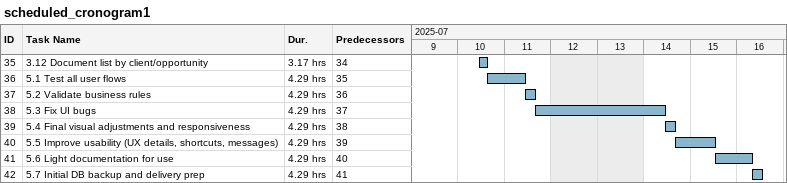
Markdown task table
scheduled_cronogram1

| ID | Task | Duration | Start | Finish | Predecessors |
|---|---|---|---|---|---|
| 35 | 3.12 Document list by client/opportunity | 3.17h | 2025-07-10 | 2025-07-10 | 34 |
| 36 | 5.1 Test all user flows | 4.29h | 2025-07-10 | 2025-07-11 | 35 |
| 37 | 5.2 Validate business rules | 4.29h | 2025-07-11 | 2025-07-11 | 36 |
| 38 | 5.3 Fix UI bugs | 4.29h | 2025-07-11 | 2025-07-14 | 37 |
| 39 | 5.4 Final visual adjustments and responsiveness | 4.29h | 2025-07-14 | 2025-07-14 | 38 |
| 40 | 5.5 Improve usability (UX details, shortcuts, messages) | 4.29h | 2025-07-14 | 2025-07-15 | 39 |
| 41 | 5.6 Light documentation for use | 4.29h | 2025-07-15 | 2025-07-16 | 40 |
| 42 | 5.7 Initial DB backup and delivery prep | 4.29h | 2025-07-16 | 2025-07-16 | 41 |
